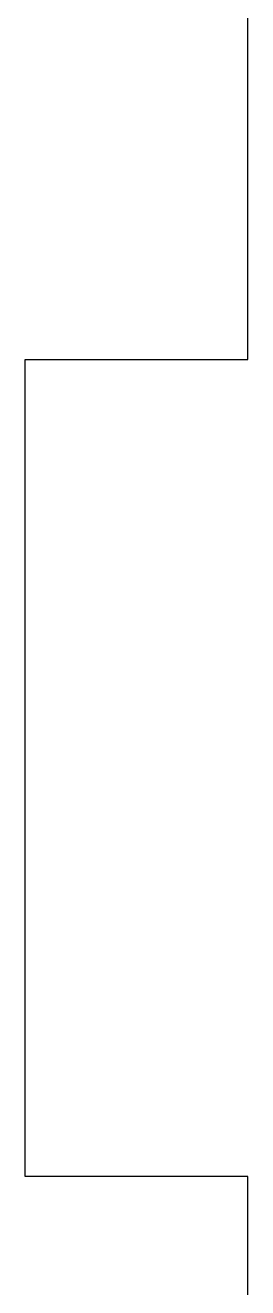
# Model space of a CAD drawing. Extents: x -49 to 228, y 26 to 250.
# Drawn here: x -48.43 to -45.43, y 42.64 to 59.64 of the extents above; entities that cross this region are included whole.
import ezdxf

# ---------------------------------------------------------------- set-up
doc = ezdxf.new("R2010")
doc.units = 0
doc.layers.add('Ebene_1', color=7, linetype='CONTINUOUS')

msp = doc.modelspace()

# ---------------------------------------------------------------- linework, layer by layer
at = {"layer": 'Ebene_1', "color": 1}
for p, q in [((-45.431871, 55.139901), (-45.431871, 66.1399)), ((-48.432, 44.139899), (-48.432, 55.139901)), ((-48.432, 55.139901), (-45.431871, 55.139901)), ((-45.431871, 44.139899), (-48.432, 44.139899)), ((-45.431871, 28.639898), (-45.431871, 44.139899))]:
    msp.add_line(p, q, dxfattribs=at)

doc.saveas('drawing.dxf')
